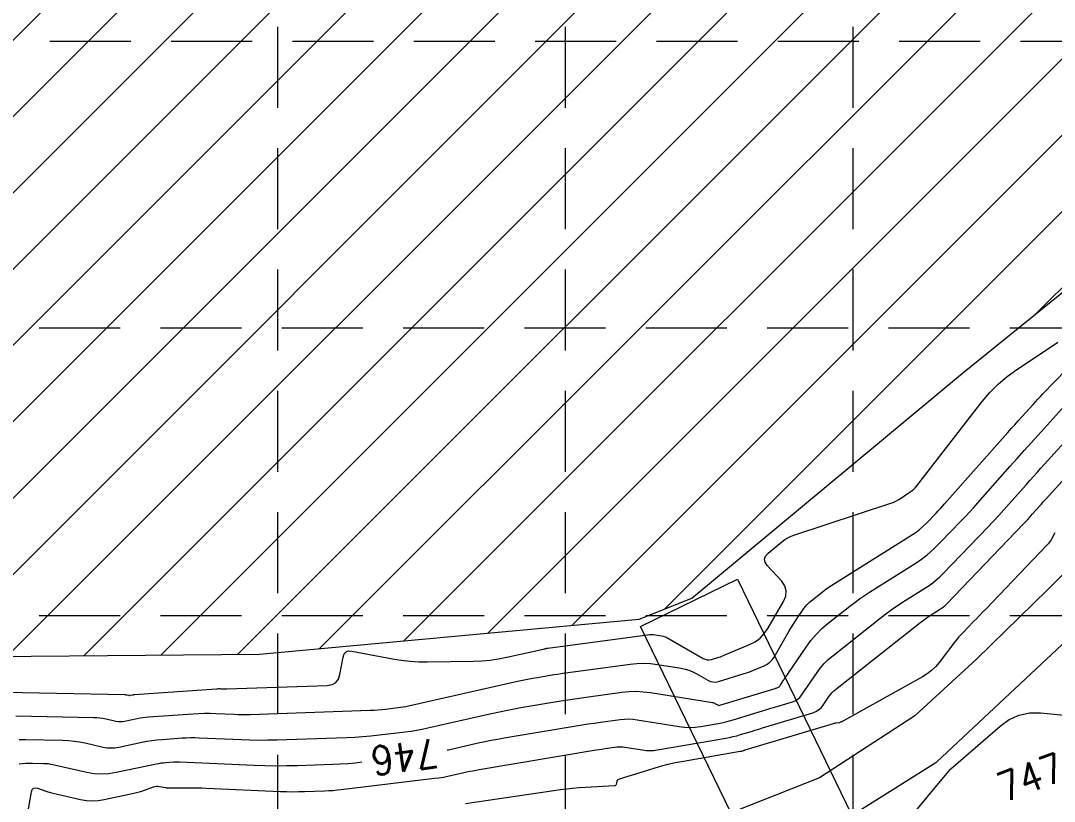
# Model space of a CAD drawing. Header units: feet. Extents: x 46644 to 49208, y 46045 to 47649.
# Drawn here: x 48050.1 to 48193.8, y 47381 to 47489.6 of the extents above; entities that cross this region are included whole.
import ezdxf
from ezdxf.enums import TextEntityAlignment as Align

# ---------------------------------------------------------------- set-up
doc = ezdxf.new("R2010")
doc.units = ezdxf.units.FT
doc.header["$MEASUREMENT"] = 0
doc.linetypes.add('DGN Style 3', pattern=[33.544038, 23.960027, -9.584011])
doc.linetypes.add('HIDDEN', pattern=[0.375, 0.25, -0.125])
for name, color, linetype, lineweight in [('EC', 35, 'Continuous', 0), ('Level 10', 1, 'Continuous', 0), ('Level 15', 1, 'Continuous', 0), ('WATER', 5, 'Continuous', 0)]:
    doc.layers.add(name, color=color, linetype=linetype, lineweight=lineweight)
doc.layers.add('GRID', color=254, linetype='HIDDEN')
doc.styles.add('Style-STANDARD', font='STANDARD.shx')

msp = doc.modelspace()

# ---------------------------------------------------------------- hatches: boundary and pattern name
at = {"layer": 'WATER', "linetype": 'Continuous', "lineweight": 0}
h = msp.add_hatch(dxfattribs=at)
h.set_pattern_fill('ANSI31', color=5, scale=60, style=0)
h.paths.add_polyline_path([(48143.43, 47409.28), (48181.08, 47440.56), (48224.61, 47475.76), (48272.04, 47495.31), (48266.66, 47503.13), (48202.6, 47505.58), (48144.9, 47517.8), (48085.23, 47543.22), (48067.63, 47552.5), (48046.6, 47541.75), (48033.89, 47518.29), (48016.77, 47449.85), (48015.79, 47410.26), (48025.08, 47400.97), (48083.28, 47401.46), (48136.09, 47406.34)])

# ---------------------------------------------------------------- linework, layer by layer
at = {"layer": 'EC', "color": 35, "linetype": 'DGN Style 3', "lineweight": 0}
for p, q in [((48192.26, 47437.68), (48200.43, 47446.14)), ((48188.63, 47441.06), (48193.59, 47444.34)), ((48193.59, 47444.34), (48194.33, 47444.85)), ((48186.03, 47439.03), (48187.28, 47440.09)), ((48187.28, 47440.09), (48188.63, 47441.06)), ((48184.88, 47437.86), (48186.03, 47439.03)), ((48183.81, 47436.6), (48184.88, 47437.86)), ((48191.56, 47436.95), (48191.91, 47437.32)), ((48191.91, 47437.32), (48192.26, 47437.68)), ((48192.71, 47423.09), (48205.42, 47437.16)), ((48174.72, 47424.9), (48183.81, 47436.6)), ((48189.3, 47434.46), (48190.88, 47436.21)), ((48190.88, 47436.21), (48191.22, 47436.58)), ((48191.22, 47436.58), (48191.56, 47436.95)), ((48191.98, 47427.33), (48199.84, 47436.03)), ((48188.81, 47433.92), (48189.3, 47434.46)), ((48191.59, 47431.95), (48194.93, 47435.65)), ((48187.37, 47432.3), (48187.85, 47432.84)), ((48187.85, 47432.84), (48188.33, 47433.38)), ((48188.33, 47433.38), (48188.81, 47433.92)), ((48178.57, 47422.37), (48187.37, 47432.3)), ((48190.61, 47430.87), (48191.59, 47431.95)), ((48189.64, 47429.78), (48190.61, 47430.87)), ((48187.71, 47427.61), (48188.67, 47428.7)), ((48188.67, 47428.7), (48189.64, 47429.78)), ((48183.21, 47422.54), (48187.71, 47427.61)), ((48191.46, 47426.76), (48191.98, 47427.33)), ((48189.93, 47425.04), (48190.44, 47425.62)), ((48190.44, 47425.62), (48190.95, 47426.19)), ((48190.95, 47426.19), (48191.46, 47426.76)), ((48173.81, 47424.04), (48174.07, 47424.23)), ((48174.07, 47424.23), (48174.3, 47424.43)), ((48174.3, 47424.43), (48174.52, 47424.65)), ((48174.52, 47424.65), (48174.72, 47424.9)), ((48187.55, 47422.36), (48189.93, 47425.04)), ((48171.41, 47422.57), (48171.82, 47422.75)), ((48171.82, 47422.75), (48172.21, 47422.96)), ((48172.21, 47422.96), (48172.59, 47423.21)), ((48172.59, 47423.21), (48173.81, 47424.04)), ((48192.26, 47422.6), (48192.48, 47422.84)), ((48192.48, 47422.84), (48192.71, 47423.09)), ((48157.75, 47418.08), (48170.98, 47422.41)), ((48170.98, 47422.41), (48171.41, 47422.57)), ((48177.4, 47421.1), (48177.69, 47421.41)), ((48177.69, 47421.41), (48177.99, 47421.73)), ((48177.99, 47421.73), (48178.28, 47422.05)), ((48178.28, 47422.05), (48178.57, 47422.37)), ((48182.03, 47421.23), (48182.63, 47421.88)), ((48182.63, 47421.88), (48183.21, 47422.54)), ((48186.08, 47420.73), (48186.82, 47421.54)), ((48186.82, 47421.54), (48187.55, 47422.36)), ((48190.78, 47420.93), (48191.82, 47422.1)), ((48191.82, 47422.1), (48192.04, 47422.35)), ((48192.04, 47422.35), (48192.26, 47422.6)), ((48176, 47419.64), (48177.4, 47421.1)), ((48177.98, 47416.99), (48180.83, 47419.95)), ((48180.83, 47419.95), (48181.43, 47420.59)), ((48181.43, 47420.59), (48182.03, 47421.23)), ((48184.58, 47419.13), (48185.33, 47419.93)), ((48185.33, 47419.93), (48186.08, 47420.73)), ((48189.49, 47419.53), (48189.82, 47419.87)), ((48189.82, 47419.87), (48190.14, 47420.22)), ((48190.14, 47420.22), (48190.46, 47420.57)), ((48190.46, 47420.57), (48190.78, 47420.93)), ((48174.1, 47418.1), (48174.61, 47418.44)), ((48174.61, 47418.44), (48175.1, 47418.81)), ((48175.1, 47418.81), (48175.56, 47419.21)), ((48175.56, 47419.21), (48176, 47419.64)), ((48178.39, 47412.68), (48184.58, 47419.13)), ((48178.9, 47408.49), (48189.49, 47419.53)), ((48154.04, 47415.51), (48155.94, 47417.08)), ((48155.94, 47417.08), (48156.36, 47417.4)), ((48156.36, 47417.4), (48156.8, 47417.67)), ((48156.8, 47417.67), (48157.26, 47417.9)), ((48157.26, 47417.9), (48157.75, 47418.08)), ((48162.89, 47411.05), (48174.1, 47418.1)), ((48177.09, 47416.11), (48177.98, 47416.99)), ((48193.13, 47416.98), (48192.98, 47416.8)), ((48193.26, 47417.18), (48193.13, 47416.98)), ((48193.39, 47417.38), (48193.26, 47417.18)), ((48193.93, 47418.33), (48193.39, 47417.38)), ((48176.15, 47415.29), (48177.09, 47416.11)), ((48192.82, 47416.62), (48184.3, 47407.74)), ((48192.98, 47416.8), (48192.82, 47416.62)), ((48153.53, 47414.69), (48153.67, 47415.11)), ((48153.61, 47414.25), (48153.53, 47414.69)), ((48153.92, 47413.8), (48153.61, 47414.25)), ((48153.67, 47415.11), (48154.04, 47415.51)), ((48174.12, 47413.84), (48175.16, 47414.53)), ((48175.16, 47414.53), (48176.15, 47415.29)), ((48155.88, 47411.65), (48153.92, 47413.8)), ((48168.13, 47410.07), (48174.12, 47413.84)), ((48177.85, 47412.16), (48178.39, 47412.68)), ((48156.35, 47410.98), (48155.88, 47411.65)), ((48176.69, 47411.21), (48177.29, 47411.67)), ((48177.29, 47411.67), (48177.85, 47412.16)), ((48156.55, 47410.28), (48156.35, 47410.98)), ((48156.5, 47409.55), (48156.55, 47410.28)), ((48160.02, 47408.89), (48161.54, 47410.09)), ((48161.54, 47410.09), (48161.87, 47410.35)), ((48161.87, 47410.35), (48162.2, 47410.59)), ((48162.2, 47410.59), (48162.54, 47410.82)), ((48162.54, 47410.82), (48162.89, 47411.05)), ((48167.43, 47409.62), (48168.13, 47410.07)), ((48173.09, 47408.92), (48176.07, 47410.79)), ((48176.07, 47410.79), (48176.69, 47411.21)), ((48154, 47405.03), (48156.18, 47408.79)), ((48156.18, 47408.79), (48156.5, 47409.55)), ((48159.24, 47408.12), (48159.48, 47408.4)), ((48159.48, 47408.4), (48159.74, 47408.66)), ((48159.74, 47408.66), (48160.02, 47408.89)), ((48165.42, 47408.16), (48166.08, 47408.67)), ((48166.08, 47408.67), (48166.75, 47409.15)), ((48166.75, 47409.15), (48167.43, 47409.62)), ((48172.18, 47408.33), (48173.09, 47408.92)), ((48178.66, 47408.26), (48178.9, 47408.49)), ((48158.05, 47406.4), (48159.02, 47407.82)), ((48159.02, 47407.82), (48159.24, 47408.12)), ((48162.38, 47405.76), (48165.42, 47408.16)), ((48169.57, 47406.44), (48170.43, 47407.09)), ((48170.43, 47407.09), (48171.3, 47407.73)), ((48171.3, 47407.73), (48172.18, 47408.33)), ((48176.59, 47406.85), (48177.89, 47407.67)), ((48177.89, 47407.67), (48178.16, 47407.85)), ((48178.16, 47407.85), (48178.42, 47408.05)), ((48178.42, 47408.05), (48178.66, 47408.26)), ((48183.87, 47407.29), (48183.44, 47406.84)), ((48184.3, 47407.74), (48183.87, 47407.29)), ((48157.19, 47405.07), (48157.47, 47405.52)), ((48157.47, 47405.52), (48157.76, 47405.96)), ((48157.76, 47405.96), (48158.05, 47406.4)), ((48161.52, 47405.02), (48162.38, 47405.76)), ((48163.03, 47401.25), (48169.57, 47406.44)), ((48163.42, 47396.56), (48175.07, 47405.77)), ((48175.07, 47405.77), (48175.44, 47406.06)), ((48175.44, 47406.06), (48175.82, 47406.33)), ((48175.82, 47406.33), (48176.2, 47406.6)), ((48176.2, 47406.6), (48176.59, 47406.85)), ((48182.57, 47405.95), (48181.15, 47404.5)), ((48183.01, 47406.39), (48182.57, 47405.95)), ((48183.44, 47406.84), (48183.01, 47406.39)), ((48123.39, 47402.3), (48137.26, 47404.18)), ((48137.26, 47404.18), (48137.53, 47404.21)), ((48137.53, 47404.21), (48137.8, 47404.22)), ((48137.8, 47404.22), (48138.08, 47404.2)), ((48138.08, 47404.2), (48138.35, 47404.17)), ((48138.35, 47404.17), (48139.23, 47404.03)), ((48139.23, 47404.03), (48139.42, 47403.99)), ((48152.91, 47403.7), (48153.5, 47404.32)), ((48153.5, 47404.32), (48154, 47405.03)), ((48154.86, 47401.06), (48156.93, 47404.61)), ((48156.93, 47404.61), (48157.19, 47405.07)), ((48159.99, 47403.37), (48160.72, 47404.22)), ((48160.72, 47404.22), (48161.52, 47405.02)), ((48180.85, 47404.18), (48180.56, 47403.86)), ((48181.15, 47404.5), (48180.85, 47404.18)), ((48139.42, 47403.99), (48139.6, 47403.93)), ((48139.6, 47403.93), (48139.78, 47403.86)), ((48139.78, 47403.86), (48139.95, 47403.77)), ((48139.95, 47403.77), (48144.99, 47400.88)), ((48148.03, 47401.36), (48151.45, 47402.8)), ((48151.45, 47402.8), (48152.23, 47403.2)), ((48152.23, 47403.2), (48152.91, 47403.7)), ((48159.31, 47402.46), (48159.99, 47403.37)), ((48180.01, 47403.18), (48177.81, 47400.31)), ((48180.28, 47403.53), (48180.01, 47403.18)), ((48180.56, 47403.86), (48180.28, 47403.53)), ((48094.93, 47401.06), (48095.08, 47401.51)), ((48095.08, 47401.51), (48095.33, 47401.79)), ((48095.33, 47401.79), (48095.69, 47401.93)), ((48095.69, 47401.93), (48096.16, 47401.9)), ((48096.16, 47401.9), (48101.8, 47400.83)), ((48117.71, 47401.04), (48123, 47402.23)), ((48123, 47402.23), (48123.04, 47402.24)), ((48123.04, 47402.24), (48123.08, 47402.25)), ((48123.08, 47402.25), (48123.12, 47402.26)), ((48123.12, 47402.26), (48123.16, 47402.26)), ((48123.16, 47402.26), (48123.28, 47402.29)), ((48123.28, 47402.29), (48123.31, 47402.29)), ((48123.31, 47402.29), (48123.34, 47402.29)), ((48123.34, 47402.29), (48123.37, 47402.3)), ((48123.37, 47402.3), (48123.39, 47402.3)), ((48147.4, 47401.12), (48147.61, 47401.19)), ((48147.61, 47401.19), (48147.82, 47401.27)), ((48147.82, 47401.27), (48148.03, 47401.36)), ((48156.31, 47398.06), (48159.31, 47402.46)), ((48162.41, 47400.73), (48163.03, 47401.25)), ((48094.49, 47398.65), (48094.93, 47401.06)), ((48101.8, 47400.83), (48103.01, 47400.64)), ((48103.01, 47400.64), (48104.23, 47400.5)), ((48104.23, 47400.5), (48105.46, 47400.42)), ((48105.46, 47400.42), (48106.68, 47400.41)), ((48106.68, 47400.41), (48113.05, 47400.49)), ((48113.05, 47400.49), (48114.23, 47400.54)), ((48114.23, 47400.54), (48115.4, 47400.64)), ((48115.4, 47400.64), (48116.56, 47400.81)), ((48116.56, 47400.81), (48117.71, 47401.04)), ((48126.22, 47398.92), (48134.84, 47400.09)), ((48134.84, 47400.09), (48135.79, 47400.19)), ((48135.79, 47400.19), (48136.74, 47400.21)), ((48136.74, 47400.21), (48137.69, 47400.16)), ((48137.69, 47400.16), (48138.64, 47400.04)), ((48138.64, 47400.04), (48141.94, 47399.51)), ((48144.99, 47400.88), (48145.27, 47400.75)), ((48145.27, 47400.75), (48145.57, 47400.68)), ((48145.57, 47400.68), (48145.86, 47400.68)), ((48145.86, 47400.68), (48146.17, 47400.74)), ((48146.17, 47400.74), (48147.18, 47401.05)), ((48147.18, 47401.05), (48147.4, 47401.12)), ((48152.01, 47399.22), (48153.47, 47399.84)), ((48153.47, 47399.84), (48153.9, 47400.06)), ((48153.9, 47400.06), (48154.27, 47400.34)), ((48154.27, 47400.34), (48154.59, 47400.67)), ((48154.59, 47400.67), (48154.86, 47401.06)), ((48161.32, 47399.56), (48161.84, 47400.16)), ((48161.84, 47400.16), (48162.41, 47400.73)), ((48177.31, 47399.72), (48176.76, 47399.2)), ((48177.81, 47400.31), (48177.31, 47399.72)), ((48094.28, 47397.99), (48094.49, 47398.65)), ((48121.96, 47398.24), (48124.25, 47398.62)), ((48124.25, 47398.62), (48124.74, 47398.7)), ((48124.74, 47398.7), (48125.24, 47398.78)), ((48125.24, 47398.78), (48125.73, 47398.85)), ((48125.73, 47398.85), (48126.22, 47398.92)), ((48141.94, 47399.51), (48142.49, 47399.4)), ((48142.49, 47399.4), (48143.03, 47399.23)), ((48143.03, 47399.23), (48143.55, 47399.02)), ((48143.55, 47399.02), (48144.05, 47398.76)), ((48144.05, 47398.76), (48145.66, 47397.84)), ((48147.12, 47397.67), (48150.72, 47398.76)), ((48150.72, 47398.76), (48151.05, 47398.86)), ((48151.05, 47398.86), (48151.37, 47398.97)), ((48151.37, 47398.97), (48151.69, 47399.09)), ((48151.69, 47399.09), (48152.01, 47399.22)), ((48158.7, 47395.78), (48160.84, 47398.91)), ((48160.84, 47398.91), (48161.32, 47399.56)), ((48175.51, 47398.32), (48164.54, 47392.18)), ((48176.16, 47398.73), (48175.51, 47398.32)), ((48176.76, 47399.2), (48176.16, 47398.73)), ((48078.76, 47396.64), (48092.71, 47397.11)), ((48092.71, 47397.11), (48093.39, 47397.23)), ((48093.39, 47397.23), (48093.91, 47397.52)), ((48093.91, 47397.52), (48094.28, 47397.99)), ((48104.03, 47394.28), (48119.17, 47397.69)), ((48119.17, 47397.69), (48119.86, 47397.85)), ((48119.86, 47397.85), (48120.56, 47397.99)), ((48120.56, 47397.99), (48121.26, 47398.12)), ((48121.26, 47398.12), (48121.96, 47398.24)), ((48145.66, 47397.84), (48146.01, 47397.68)), ((48146.01, 47397.68), (48146.37, 47397.6)), ((48146.37, 47397.6), (48146.74, 47397.59)), ((48146.74, 47397.59), (48147.12, 47397.67)), ((48155.24, 47396.78), (48155.49, 47396.89)), ((48155.49, 47396.89), (48155.56, 47396.92)), ((48155.56, 47396.92), (48155.63, 47396.97)), ((48155.63, 47396.97), (48155.68, 47397.03)), ((48155.68, 47397.03), (48155.73, 47397.09)), ((48155.73, 47397.09), (48156.04, 47397.62)), ((48156.04, 47397.62), (48156.1, 47397.73)), ((48156.1, 47397.73), (48156.17, 47397.85)), ((48156.17, 47397.85), (48156.24, 47397.96)), ((48156.24, 47397.96), (48156.31, 47398.06)), ((48047.99, 47396.17), (48064.55, 47395.84)), ((48064.55, 47395.84), (48064.63, 47395.84)), ((48064.63, 47395.84), (48064.7, 47395.83)), ((48064.7, 47395.83), (48064.78, 47395.82)), ((48064.78, 47395.82), (48064.86, 47395.81)), ((48064.86, 47395.81), (48065.11, 47395.75)), ((48065.11, 47395.75), (48065.16, 47395.74)), ((48065.16, 47395.74), (48065.21, 47395.74)), ((48065.21, 47395.74), (48065.27, 47395.74)), ((48065.27, 47395.74), (48065.32, 47395.75)), ((48065.32, 47395.75), (48065.64, 47395.82)), ((48065.64, 47395.82), (48065.71, 47395.83)), ((48065.71, 47395.83), (48065.78, 47395.84)), ((48065.78, 47395.84), (48065.85, 47395.85)), ((48065.85, 47395.85), (48065.92, 47395.86)), ((48065.92, 47395.86), (48077.3, 47396.66)), ((48077.3, 47396.66), (48077.44, 47396.66)), ((48077.44, 47396.66), (48077.59, 47396.67)), ((48077.59, 47396.67), (48077.73, 47396.67)), ((48077.73, 47396.67), (48077.88, 47396.66)), ((48077.88, 47396.66), (48078.35, 47396.64)), ((48078.35, 47396.64), (48078.45, 47396.64)), ((48078.45, 47396.64), (48078.56, 47396.64)), ((48078.56, 47396.64), (48078.66, 47396.64)), ((48078.66, 47396.64), (48078.76, 47396.64)), ((48127.14, 47395.27), (48128.09, 47395.41)), ((48128.09, 47395.41), (48129.05, 47395.54)), ((48129.05, 47395.54), (48133.7, 47396.17)), ((48133.7, 47396.17), (48134.69, 47396.27)), ((48134.69, 47396.27), (48135.68, 47396.3)), ((48135.68, 47396.3), (48136.68, 47396.25)), ((48136.68, 47396.25), (48137.67, 47396.12)), ((48137.67, 47396.12), (48146.29, 47394.73)), ((48147.31, 47394.37), (48155.03, 47396.7)), ((48155.03, 47396.7), (48155.08, 47396.72)), ((48155.08, 47396.72), (48155.14, 47396.74)), ((48155.14, 47396.74), (48155.19, 47396.76)), ((48155.19, 47396.76), (48155.24, 47396.78)), ((48158.15, 47395.2), (48158.45, 47395.46)), ((48158.45, 47395.46), (48158.7, 47395.78)), ((48161.68, 47394.36), (48162.54, 47395.61)), ((48162.54, 47395.61), (48162.73, 47395.88)), ((48162.73, 47395.88), (48162.94, 47396.12)), ((48162.94, 47396.12), (48163.17, 47396.35)), ((48163.17, 47396.35), (48163.42, 47396.56)), ((48100.83, 47393.82), (48102.56, 47394.03)), ((48102.56, 47394.03), (48102.93, 47394.08)), ((48102.93, 47394.08), (48103.3, 47394.14)), ((48103.3, 47394.14), (48103.67, 47394.21)), ((48103.67, 47394.21), (48104.03, 47394.28)), ((48118.04, 47393.73), (48119.4, 47393.98)), ((48119.4, 47393.98), (48120.76, 47394.22)), ((48120.76, 47394.22), (48125.22, 47394.96)), ((48125.22, 47394.96), (48126.18, 47395.12)), ((48126.18, 47395.12), (48127.14, 47395.27)), ((48146.29, 47394.73), (48146.4, 47394.71)), ((48146.4, 47394.71), (48146.5, 47394.68)), ((48146.5, 47394.68), (48146.61, 47394.64)), ((48146.61, 47394.64), (48146.7, 47394.58)), ((48146.7, 47394.58), (48147.02, 47394.4)), ((48147.02, 47394.4), (48147.09, 47394.37)), ((48147.09, 47394.37), (48147.16, 47394.35)), ((48147.16, 47394.35), (48147.24, 47394.35)), ((48147.24, 47394.35), (48147.31, 47394.37)), ((48154.42, 47393.94), (48154.99, 47394.11)), ((48154.99, 47394.11), (48155.56, 47394.28)), ((48155.56, 47394.28), (48157.43, 47394.85)), ((48157.43, 47394.85), (48157.81, 47394.99)), ((48157.81, 47394.99), (48158.15, 47395.2)), ((48161.06, 47393.71), (48161.4, 47394)), ((48161.4, 47394), (48161.68, 47394.36)), ((48049.39, 47392.88), (48060.24, 47392.67)), ((48060.24, 47392.67), (48060.67, 47392.65)), ((48060.67, 47392.65), (48061.1, 47392.61)), ((48061.1, 47392.61), (48061.53, 47392.55)), ((48061.53, 47392.55), (48061.95, 47392.46)), ((48066.29, 47392.52), (48066.68, 47392.6)), ((48066.68, 47392.6), (48067.06, 47392.66)), ((48067.06, 47392.66), (48067.45, 47392.7)), ((48067.45, 47392.7), (48067.84, 47392.74)), ((48067.84, 47392.74), (48074.08, 47393.18)), ((48074.08, 47393.18), (48074.86, 47393.22)), ((48074.86, 47393.22), (48075.65, 47393.24)), ((48075.65, 47393.24), (48076.44, 47393.24)), ((48076.44, 47393.24), (48077.22, 47393.22)), ((48077.22, 47393.22), (48079.79, 47393.1)), ((48079.79, 47393.1), (48080.34, 47393.08)), ((48080.34, 47393.08), (48080.89, 47393.07)), ((48080.89, 47393.07), (48081.44, 47393.08)), ((48081.44, 47393.08), (48081.99, 47393.09)), ((48081.99, 47393.09), (48098.7, 47393.66)), ((48098.7, 47393.66), (48099.23, 47393.68)), ((48099.23, 47393.68), (48099.76, 47393.72)), ((48099.76, 47393.72), (48100.29, 47393.76)), ((48100.29, 47393.76), (48100.83, 47393.82)), ((48106.7, 47391.21), (48115.33, 47393.16)), ((48115.33, 47393.16), (48116.68, 47393.45)), ((48116.68, 47393.45), (48118.04, 47393.73)), ((48149.17, 47392.33), (48153.27, 47393.59)), ((48153.25, 47391.21), (48160.26, 47393.32)), ((48153.27, 47393.59), (48153.85, 47393.76)), ((48153.85, 47393.76), (48154.42, 47393.94)), ((48160.26, 47393.32), (48160.69, 47393.48)), ((48160.69, 47393.48), (48161.06, 47393.71)), ((48187.56, 47392.38), (48188.93, 47392.99)), ((48188.93, 47392.99), (48190.39, 47393.29)), ((48190.39, 47393.29), (48191.94, 47393.29)), ((48191.94, 47393.29), (48197.19, 47392.81)), ((48061.95, 47392.46), (48063.33, 47392.15)), ((48063.33, 47392.15), (48063.63, 47392.1)), ((48063.63, 47392.1), (48063.92, 47392.08)), ((48063.92, 47392.08), (48064.22, 47392.1)), ((48064.22, 47392.1), (48064.51, 47392.14)), ((48064.51, 47392.14), (48066.29, 47392.52)), ((48105.93, 47391.05), (48106.7, 47391.21)), ((48117.31, 47389.82), (48127.36, 47391.5)), ((48127.36, 47391.5), (48128.19, 47391.64)), ((48128.19, 47391.64), (48129.03, 47391.77)), ((48129.03, 47391.77), (48129.87, 47391.89)), ((48129.87, 47391.89), (48130.71, 47392.01)), ((48130.71, 47392.01), (48133.45, 47392.38)), ((48133.45, 47392.38), (48134.04, 47392.44)), ((48134.04, 47392.44), (48134.63, 47392.45)), ((48134.63, 47392.45), (48135.21, 47392.42)), ((48135.21, 47392.42), (48135.8, 47392.35)), ((48135.8, 47392.35), (48141.66, 47391.4)), ((48141.66, 47391.4), (48142.41, 47391.31)), ((48142.41, 47391.31), (48143.16, 47391.28)), ((48143.16, 47391.28), (48143.91, 47391.32)), ((48143.91, 47391.32), (48144.66, 47391.42)), ((48144.66, 47391.42), (48147.1, 47391.83)), ((48147.1, 47391.83), (48147.62, 47391.93)), ((48147.62, 47391.93), (48148.14, 47392.05)), ((48148.14, 47392.05), (48148.66, 47392.18)), ((48148.66, 47392.18), (48149.17, 47392.33)), ((48163.07, 47391.78), (48150.81, 47388.1)), ((48152.55, 47391), (48152.9, 47391.1)), ((48152.9, 47391.1), (48153.25, 47391.21)), ((48163.17, 47391.81), (48163.07, 47391.78)), ((48163.27, 47391.83), (48163.17, 47391.81)), ((48163.38, 47391.85), (48163.27, 47391.83)), ((48163.48, 47391.87), (48163.38, 47391.85)), ((48163.97, 47391.93), (48163.48, 47391.87)), ((48163.98, 47391.93), (48163.97, 47391.93)), ((48163.99, 47391.94), (48163.98, 47391.93)), ((48164.01, 47391.95), (48163.99, 47391.94)), ((48164.02, 47391.95), (48164.01, 47391.95)), ((48164.07, 47392), (48164.02, 47391.95)), ((48164.08, 47392.01), (48164.07, 47392)), ((48164.1, 47392.02), (48164.08, 47392.01)), ((48164.11, 47392.03), (48164.1, 47392.02)), ((48164.13, 47392.03), (48164.11, 47392.03)), ((48164.34, 47392.09), (48164.13, 47392.03)), ((48164.39, 47392.11), (48164.34, 47392.09)), ((48164.44, 47392.13), (48164.39, 47392.11)), ((48164.49, 47392.15), (48164.44, 47392.13)), ((48164.54, 47392.18), (48164.49, 47392.15)), ((48179.47, 47385.53), (48186.3, 47391.47)), ((48186.3, 47391.47), (48187.56, 47392.38)), ((48069.75, 47389.62), (48072.52, 47389.82)), ((48072.52, 47389.82), (48073.12, 47389.85)), ((48073.12, 47389.85), (48073.71, 47389.86)), ((48073.71, 47389.86), (48074.31, 47389.86)), ((48074.31, 47389.86), (48074.9, 47389.85)), ((48074.9, 47389.85), (48080.73, 47389.58)), ((48085.72, 47389.56), (48095.42, 47389.89)), ((48095.42, 47389.89), (48096.54, 47389.94)), ((48096.54, 47389.94), (48097.67, 47390.01)), ((48097.67, 47390.01), (48098.8, 47390.11)), ((48098.8, 47390.11), (48099.92, 47390.23)), ((48099.92, 47390.23), (48103.59, 47390.67)), ((48103.59, 47390.67), (48104.37, 47390.78)), ((48104.37, 47390.78), (48105.15, 47390.9)), ((48105.15, 47390.9), (48105.93, 47391.05)), ((48115.51, 47389.5), (48116.41, 47389.66)), ((48116.41, 47389.66), (48117.31, 47389.82)), ((48138.63, 47388.16), (48148.16, 47389.79)), ((48148.16, 47389.79), (48148.68, 47389.89)), ((48148.68, 47389.89), (48149.19, 47390)), ((48149.19, 47390), (48149.7, 47390.13)), ((48149.7, 47390.13), (48150.2, 47390.28)), ((48150.2, 47390.28), (48151.85, 47390.78)), ((48151.85, 47390.78), (48152.2, 47390.89)), ((48152.2, 47390.89), (48152.55, 47391)), ((48049.86, 47389.58), (48050.32, 47389.59)), ((48050.32, 47389.59), (48050.79, 47389.59)), ((48050.79, 47389.59), (48055.94, 47389.49)), ((48055.94, 47389.49), (48056.72, 47389.46)), ((48056.72, 47389.46), (48057.5, 47389.38)), ((48057.5, 47389.38), (48058.28, 47389.27)), ((48058.28, 47389.27), (48059.05, 47389.12)), ((48059.05, 47389.12), (48061.55, 47388.55)), ((48061.55, 47388.55), (48062.09, 47388.46)), ((48062.09, 47388.46), (48062.63, 47388.43)), ((48062.63, 47388.43), (48063.17, 47388.46)), ((48063.17, 47388.46), (48063.71, 47388.54)), ((48063.71, 47388.54), (48066.94, 47389.23)), ((48066.94, 47389.23), (48067.64, 47389.36)), ((48067.64, 47389.36), (48068.34, 47389.47)), ((48068.34, 47389.47), (48069.04, 47389.56)), ((48069.04, 47389.56), (48069.75, 47389.62)), ((48080.73, 47389.58), (48081.97, 47389.54)), ((48081.97, 47389.54), (48083.22, 47389.52)), ((48083.22, 47389.52), (48084.47, 47389.53)), ((48084.47, 47389.53), (48085.72, 47389.56)), ((48109.57, 47388.18), (48113.72, 47389.12)), ((48113.72, 47389.12), (48114.62, 47389.31)), ((48114.62, 47389.31), (48115.51, 47389.5)), ((48130.53, 47388.21), (48130.93, 47388.27)), ((48130.93, 47388.27), (48131.32, 47388.33)), ((48131.32, 47388.33), (48131.72, 47388.38)), ((48131.72, 47388.38), (48133.01, 47388.56)), ((48133.01, 47388.56), (48133.29, 47388.58)), ((48133.29, 47388.58), (48133.57, 47388.59)), ((48133.57, 47388.59), (48133.84, 47388.58)), ((48133.84, 47388.58), (48134.12, 47388.54)), ((48134.12, 47388.54), (48136.55, 47388.15)), ((48109.41, 47388.15), (48109.57, 47388.18)), ((48113.86, 47385.42), (48130.14, 47388.14)), ((48130.14, 47388.14), (48130.53, 47388.21)), ((48136.55, 47388.15), (48137.07, 47388.09)), ((48137.07, 47388.09), (48137.59, 47388.07)), ((48137.59, 47388.07), (48138.11, 47388.09)), ((48138.11, 47388.09), (48138.63, 47388.16)), ((48150.16, 47387.91), (48142.25, 47386.55)), ((48150.2, 47387.92), (48150.16, 47387.91)), ((48150.25, 47387.93), (48150.2, 47387.92)), ((48150.29, 47387.94), (48150.25, 47387.93)), ((48150.34, 47387.95), (48150.29, 47387.94)), ((48150.55, 47388.02), (48150.34, 47387.95)), ((48150.62, 47388.04), (48150.55, 47388.02)), ((48150.68, 47388.06), (48150.62, 47388.04)), ((48150.75, 47388.08), (48150.68, 47388.06)), ((48150.81, 47388.1), (48150.75, 47388.08)), ((48049.88, 47386.23), (48050.34, 47386.27)), ((48050.34, 47386.27), (48050.81, 47386.3)), ((48050.81, 47386.3), (48051.27, 47386.31)), ((48051.27, 47386.31), (48051.74, 47386.31)), ((48051.74, 47386.31), (48053.26, 47386.28)), ((48053.26, 47386.28), (48053.59, 47386.27)), ((48053.59, 47386.27), (48053.91, 47386.24)), ((48053.91, 47386.24), (48054.23, 47386.19)), ((48054.23, 47386.19), (48054.55, 47386.13)), ((48054.55, 47386.13), (48059.3, 47385.06)), ((48063.38, 47385.04), (48068.97, 47386.22)), ((48068.97, 47386.22), (48069.29, 47386.28)), ((48069.29, 47386.28), (48069.61, 47386.34)), ((48069.61, 47386.34), (48069.93, 47386.37)), ((48069.93, 47386.37), (48070.26, 47386.4)), ((48070.26, 47386.4), (48071.32, 47386.48)), ((48071.32, 47386.48), (48071.55, 47386.49)), ((48071.55, 47386.49), (48071.77, 47386.5)), ((48071.77, 47386.5), (48072, 47386.5)), ((48072, 47386.5), (48072.23, 47386.49)), ((48072.23, 47386.49), (48082.55, 47386.03)), ((48082.55, 47386.03), (48084.05, 47385.97)), ((48084.05, 47385.97), (48085.55, 47385.95)), ((48085.55, 47385.95), (48087.06, 47385.96)), ((48087.06, 47385.96), (48088.56, 47385.99)), ((48088.56, 47385.99), (48093.48, 47386.16)), ((48093.48, 47386.16), (48094.53, 47386.21)), ((48094.53, 47386.21), (48095.58, 47386.28)), ((48095.58, 47386.28), (48096.63, 47386.37)), ((48096.63, 47386.37), (48097.53, 47386.47)), ((48112.99, 47385.26), (48113.42, 47385.35)), ((48113.42, 47385.35), (48113.86, 47385.42)), ((48137.98, 47385.54), (48133.33, 47384.1)), ((48139.04, 47385.84), (48137.98, 47385.54)), ((48140.1, 47386.11), (48139.04, 47385.84)), ((48141.17, 47386.35), (48140.1, 47386.11)), ((48142.25, 47386.55), (48141.17, 47386.35)), ((48170.98, 47375.37), (48179.35, 47385.41)), ((48179.35, 47385.41), (48179.36, 47385.42)), ((48179.36, 47385.42), (48179.37, 47385.43)), ((48179.37, 47385.43), (48179.38, 47385.44)), ((48179.38, 47385.44), (48179.39, 47385.45)), ((48179.39, 47385.45), (48179.42, 47385.49)), ((48179.42, 47385.49), (48179.43, 47385.5)), ((48179.43, 47385.5), (48179.43, 47385.5)), ((48179.43, 47385.5), (48179.44, 47385.5)), ((48179.44, 47385.51), (48179.46, 47385.52)), ((48179.44, 47385.5), (48179.44, 47385.51)), ((48179.46, 47385.52), (48179.46, 47385.52)), ((48179.46, 47385.52), (48179.47, 47385.52)), ((48179.47, 47385.52), (48179.47, 47385.53)), ((48179.47, 47385.53), (48179.47, 47385.53)), ((48059.3, 47385.06), (48060.32, 47384.89)), ((48060.32, 47384.89), (48061.34, 47384.83)), ((48061.34, 47384.83), (48062.36, 47384.88)), ((48062.36, 47384.88), (48063.38, 47385.04)), ((48094.67, 47382.64), (48107.62, 47384.2)), ((48107.62, 47384.2), (48108.25, 47384.28)), ((48108.25, 47384.28), (48108.87, 47384.38)), ((48108.87, 47384.38), (48109.49, 47384.5)), ((48109.49, 47384.5), (48110.11, 47384.63)), ((48110.11, 47384.63), (48112.12, 47385.08)), ((48112.12, 47385.08), (48112.55, 47385.18)), ((48112.55, 47385.18), (48112.99, 47385.26)), ((48133.12, 47383.98), (48133.05, 47383.88)), ((48133.21, 47384.05), (48133.12, 47383.98)), ((48133.33, 47384.1), (48133.21, 47384.05)), ((48051.59, 47382.33), (48051.69, 47382.64)), ((48051.69, 47382.64), (48051.86, 47382.83)), ((48051.86, 47382.83), (48052.11, 47382.89)), ((48052.11, 47382.89), (48052.43, 47382.82)), ((48052.43, 47382.82), (48053.6, 47382.41)), ((48066.93, 47382.42), (48067.29, 47382.55)), ((48067.29, 47382.55), (48068.56, 47383.02)), ((48068.56, 47383.02), (48068.76, 47383.07)), ((48068.76, 47383.07), (48068.96, 47383.1)), ((48068.96, 47383.1), (48069.16, 47383.11)), ((48069.16, 47383.11), (48069.36, 47383.08)), ((48069.36, 47383.08), (48070.28, 47382.9)), ((48070.28, 47382.9), (48070.3, 47382.89)), ((48070.3, 47382.89), (48070.32, 47382.89)), ((48070.32, 47382.89), (48070.34, 47382.88)), ((48070.34, 47382.88), (48070.36, 47382.88)), ((48070.36, 47382.88), (48070.43, 47382.86)), ((48070.43, 47382.86), (48070.45, 47382.86)), ((48070.45, 47382.86), (48070.46, 47382.86)), ((48070.46, 47382.86), (48070.48, 47382.86)), ((48070.48, 47382.86), (48070.49, 47382.86)), ((48070.49, 47382.86), (48073.4, 47382.89)), ((48073.4, 47382.89), (48074.02, 47382.89)), ((48074.02, 47382.89), (48074.64, 47382.89)), ((48074.64, 47382.89), (48075.27, 47382.87)), ((48075.27, 47382.87), (48075.89, 47382.85)), ((48075.89, 47382.85), (48086.2, 47382.38)), ((48089.57, 47382.37), (48092.32, 47382.46)), ((48092.32, 47382.46), (48092.91, 47382.49)), ((48092.91, 47382.49), (48093.5, 47382.52)), ((48093.5, 47382.52), (48094.08, 47382.58)), ((48094.08, 47382.58), (48094.67, 47382.64)), ((48125.16, 47382.59), (48111.95, 47380.64)), ((48126.02, 47382.7), (48125.16, 47382.59)), ((48126.89, 47382.8), (48126.02, 47382.7)), ((48127.75, 47382.88), (48126.89, 47382.8)), ((48128.62, 47382.93), (48127.75, 47382.88)), ((48132.67, 47383.14), (48128.62, 47382.93)), ((48132.76, 47383.16), (48132.67, 47383.14)), ((48132.82, 47383.19), (48132.76, 47383.16)), ((48132.87, 47383.25), (48132.82, 47383.19)), ((48132.9, 47383.33), (48132.87, 47383.25)), ((48133.01, 47383.76), (48132.9, 47383.33)), ((48133.05, 47383.88), (48133.01, 47383.76)), ((48050.93, 47378.6), (48051.59, 47382.33)), ((48053.6, 47382.41), (48053.85, 47382.32)), ((48053.85, 47382.32), (48054.1, 47382.25)), ((48054.1, 47382.25), (48054.35, 47382.18)), ((48054.35, 47382.18), (48054.61, 47382.12)), ((48054.61, 47382.12), (48058.41, 47381.26)), ((48058.41, 47381.26), (48059.23, 47381.12)), ((48059.23, 47381.12), (48060.04, 47381.07)), ((48060.04, 47381.07), (48060.86, 47381.11)), ((48060.86, 47381.11), (48061.68, 47381.24)), ((48061.68, 47381.24), (48065.84, 47382.12)), ((48065.84, 47382.12), (48066.21, 47382.21)), ((48066.21, 47382.21), (48066.57, 47382.31)), ((48066.57, 47382.31), (48066.93, 47382.42)), ((48086.2, 47382.38), (48087.05, 47382.36)), ((48087.05, 47382.36), (48087.89, 47382.34)), ((48087.89, 47382.34), (48088.73, 47382.35)), ((48088.73, 47382.35), (48089.57, 47382.37))]:
    msp.add_line(p, q, dxfattribs=at)
at = {"layer": 'GRID', "color": 252, "linetype": 'HIDDEN', "lineweight": 0, "ltscale": 45}
for p, q in [((48085.8, 47606.85), (48085.8, 46206.68)), ((48125.8, 47606.85), (48125.8, 46206.68)), ((48165.8, 47606.85), (48165.8, 46206.68)), ((46687.28, 47486.72), (49167.28, 47486.72)), ((46685.8, 47446.85), (49165.8, 47446.85)), ((46685.8, 47406.85), (49165.8, 47406.85))]:
    msp.add_line(p, q, dxfattribs=at)
at = {"layer": 'Level 10', "color": 5, "linetype": 'Continuous', "lineweight": 0}
for p, q in [((48136.28, 47405.33), (48149.77, 47411.88)), ((48149.77, 47411.88), (48189.07, 47330.91)), ((48175.58, 47324.36), (48136.28, 47405.33))]:
    msp.add_line(p, q, dxfattribs=at)
at = {"layer": 'Level 15', "color": 7, "linetype": 'Continuous', "lineweight": 0, "flags": 128}
for points in [[(48386.85, 47461.58), (48357.86, 47472.71), (48341.36, 47478.35), (48324.17, 47482.59), (48312.21, 47484.4), (48298.25, 47484.1), (48288.12, 47481.68), (48275.45, 47476.23), (48255.29, 47463.59), (48244.55, 47456.28), (48231.47, 47446.22), (48218.25, 47434.95), (48207.12, 47424.62), (48192.88, 47410.41), (48183.07, 47400.82), (48174.45, 47392.89), (48161.18, 47384.25), (48149.23, 47379.54), (48133.78, 47375.46), (48112.37, 47371.7), (48086.55, 47369.15), (48068.13, 47368.48), (48050.09, 47368.65), (48043.29, 47369.14)], [(48045.59, 47361.49), (48068.49, 47361.48), (48088.57, 47362.31), (48108.89, 47364.25), (48134.87, 47368.61), (48151.07, 47372.81), (48163.28, 47377.56), (48177.52, 47386.51), (48197.79, 47405.48), (48212.62, 47420.25), (48226.35, 47432.83), (48246.26, 47448.88), (48268.51, 47464.09), (48283.09, 47472.2), (48296.56, 47476.77), (48310.43, 47477.53), (48324.05, 47475.62), (48344.11, 47470.2), (48357.64, 47465.44), (48358.51, 47464.96), (48361.36, 47463.17), (48366.26, 47459.43), (48369.1, 47457.84), (48385.52, 47450.86)]]:
    msp.add_lwpolyline(points, dxfattribs=at)
at = {"layer": 'WATER', "color": 5, "linetype": 'Continuous', "lineweight": 0}
msp.add_lwpolyline([(48143.43, 47409.28), (48181.08, 47440.56), (48224.61, 47475.76), (48272.04, 47495.31), (48266.66, 47503.13), (48202.6, 47505.58), (48144.9, 47517.8), (48085.23, 47543.22), (48067.63, 47552.5), (48046.6, 47541.75), (48033.89, 47518.29), (48016.77, 47449.85), (48015.79, 47410.26), (48025.08, 47400.97), (48083.28, 47401.46), (48136.09, 47406.34)], close=True, dxfattribs=at)

# ---------------------------------------------------------------- texts
at = {"layer": 'EC', "color": 35, "linetype": 'DGN Style 3', "lineweight": 0, "style": 'Style-STANDARD'}
for s, rotation, p in [('746', 188.0578, (48103.49, 47387.18)), ('747', 20.7285, (48190.54, 47384.35))]:
    msp.add_text(s, height=4, rotation=rotation, dxfattribs=at).set_placement(p, align=Align.MIDDLE_CENTER)

doc.saveas('drawing.dxf')
